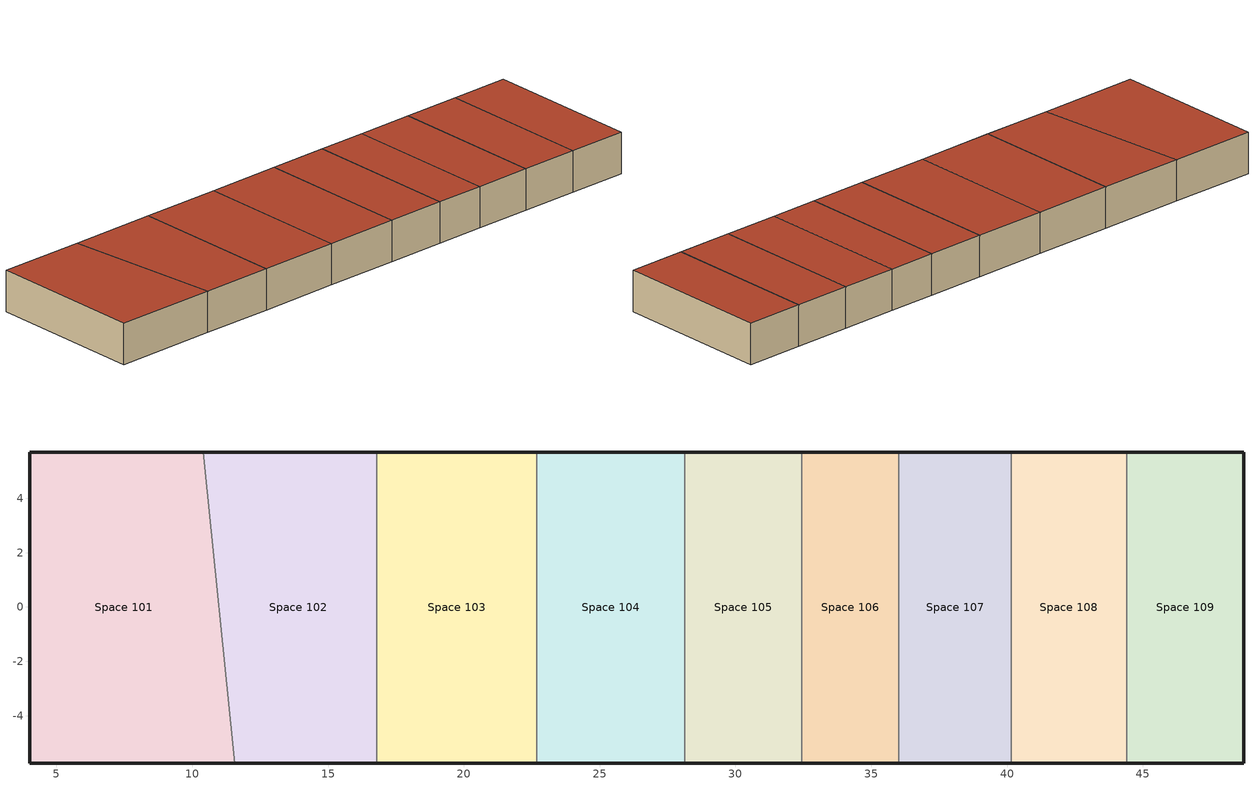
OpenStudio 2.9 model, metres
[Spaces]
Space 101
 floor ground: 10.41,5.71 11.57,-5.74 4.01,-5.74 4.01,5.71 z0
 wall outside: 10.41,5.71 4.01,5.71 4.01,-5.74 11.57,-5.74 z0:3
 wall to Space 102: 11.57,-5.74 10.41,5.71 z0:3
 roof outside: 11.57,-5.74 10.41,5.71 4.01,5.71 4.01,-5.74 z3
Space 102
 floor ground: 16.8,5.71 16.8,-5.74 11.57,-5.74 10.41,5.71 z0
 wall outside: 11.57,-5.74 16.8,-5.74 / 16.8,5.71 10.41,5.71 z0:3
 wall to Space 103: 16.8,-5.74 16.8,5.71 z0:3
 roof outside: 16.8,-5.74 16.8,5.71 10.41,5.71 11.57,-5.74 z3
Space 103
 floor ground: 22.68,5.71 22.68,-5.74 16.8,-5.74 16.8,5.71 z0
 wall outside: 16.8,-5.74 22.68,-5.74 / 22.68,5.71 16.8,5.71 z0:3
 wall to Space 104: 22.68,-5.74 22.68,5.71 z0:3
 roof outside: 22.68,-5.74 22.68,5.71 16.8,5.71 16.8,-5.74 z3
Space 104
 floor ground: 28.12,5.71 28.12,-5.74 22.68,-5.74 22.68,5.71 z0
 wall outside: 22.68,-5.74 28.12,-5.74 / 28.12,5.71 22.68,5.71 z0:3
 wall to Space 105: 28.12,-5.74 28.12,5.71 z0:3
 roof outside: 28.12,-5.74 28.12,5.71 22.68,5.71 22.68,-5.74 z3
Space 105
 floor ground: 32.44,5.71 32.44,-5.74 28.12,-5.74 28.12,5.71 z0
 wall outside: 28.12,-5.74 32.44,-5.74 / 32.44,5.71 28.12,5.71 z0:3
 wall to Space 106: 32.44,-5.74 32.44,5.71 z0:3
 roof outside: 32.44,-5.74 32.44,5.71 28.12,5.71 28.12,-5.74 z3
Space 106
 floor ground: 36.01,5.71 36.01,-5.74 32.44,-5.74 32.44,5.71 z0
 wall outside: 32.44,-5.74 36.01,-5.74 / 36.01,5.71 32.44,5.71 z0:3
 wall to Space 107: 36.01,-5.74 36.01,5.71 z0:3
 roof outside: 36.01,-5.74 36.01,5.71 32.44,5.71 32.44,-5.74 z3
Space 107
 floor ground: 40.16,5.71 40.16,-5.74 36.01,-5.74 36.01,5.71 z0
 wall outside: 36.01,-5.74 40.16,-5.74 / 40.16,5.71 36.01,5.71 z0:3
 wall to Space 108: 40.16,-5.74 40.16,5.71 z0:3
 roof outside: 40.16,-5.74 40.16,5.71 36.01,5.71 36.01,-5.74 z3
Space 108
 floor ground: 44.4,5.71 44.4,-5.74 40.16,-5.74 40.16,5.71 z0
 wall outside: 40.16,-5.74 44.4,-5.74 / 44.4,5.71 40.16,5.71 z0:3
 wall to Space 109: 44.4,-5.74 44.4,5.71 z0:3
 roof outside: 44.4,-5.74 44.4,5.71 40.16,5.71 40.16,-5.74 z3
Space 109
 floor ground: 48.71,5.71 48.71,-5.74 44.4,-5.74 44.4,5.71 z0
 wall outside: 44.4,-5.74 48.71,-5.74 48.71,5.71 44.4,5.71 z0:3
 roof outside: 48.71,-5.74 48.71,5.71 44.4,5.71 44.4,-5.74 z3
[Building]
Building 1: Space Type=189.1-2009 - Office - OpenOffice - CZ4-8; Default Construction Set=189.1-2009 - CZ5 - Office
[Site]
Site 1
[ClimateZones]
Climate Zone Institution Name 1=ASHRAE; Climate Zone Document Name 1=ANSI/ASHRAE Standard 169; Climate Zone Document Year 1=2006; Climate Zone Institution Name 2=CEC; Climate Zone Document Name 2=California Climate Zone Descriptions; Climate Zone Document Year 2=1995
[DefaultConstructionSet]
189.1-2009 - CZ5 - Office: Default Exterior Surface Constructions=Default Surface Constructions 13; Default Interior Surface Constructions=Default Surface Constructions 14; Default Ground Contact Surface Constructions=Default Surface Constructions 15; Default Exterior SubSurface Constructions=Default Sub Surface Constructions 9; Default Interior SubSurface Constructions=Default Sub Surface Constructions 10; Interior Partition Construction=Interior Partition
[DefaultSurfaceConstructions]
Name | Floor Construction | Wall Construction | Roof Ceiling Construction
Default Surface Constructions 13 | ExtSlabCarpet 4in ClimateZone 1-8 | ASHRAE 189.1-2009 ExtWall Mass ClimateZone 5 | ASHRAE 189.1-2009 ExtRoof IEAD ClimateZone 2-5
Default Surface Constructions 14 | Interior Floor | Interior Wall | Interior Ceiling
Default Surface Constructions 15 | ExtSlabCarpet 4in ClimateZone 1-8 | ExtSlabCarpet 4in ClimateZone 1-8 | ExtSlabCarpet 4in ClimateZone 1-8
[Construction]
ExtSlabCarpet 4in ClimateZone 1-8: MAT-CC05 4 HW CONCRETE, CP02 CARPET PAD
Interior Floor: F16 Acoustic tile, F05 Ceiling air space resistance, M11 100mm lightweight concrete
Interior Wall: G01a 19mm gypsum board, F04 Wall air space resistance, G01a 19mm gypsum board
Interior Ceiling: M11 100mm lightweight concrete, F05 Ceiling air space resistance, F16 Acoustic tile
Exterior Door: F08 Metal surface, I01 25mm insulation board
Interior Window: Clear 3mm
Interior Door; Interior Partition: G05 25mm wood
ASHRAE 189.1-2009 ExtRoof IEAD ClimateZone 2-5: Roof Membrane, Roof Insulation [21], Metal Decking
ASHRAE 189.1-2009 ExtWindow ClimateZone 4-5: Theoretical Glass [207]
ASHRAE 189.1-2009 ExtWall Mass ClimateZone 5: 1IN Stucco, 8IN Concrete HW, Wall Insulation [40], 1/2IN Gypsum
[Material] Thermal Absorptance=0.9
Name | Roughness | Thickness {m} | Conductivity {W/m-K} | Density {kg/m3} | Specific Heat {J/kg-K} | Solar Absorptance | Visible Absorptance
MAT-CC05 4 HW CONCRETE | Rough | 0.1016 | 1.311 | 2240 | 836.8 | 0.85 | 0.85
1IN Stucco | Smooth | 0.0253 | 0.6918 | 1858 | 837 | 0.92 | 0.92
8IN Concrete HW | MediumRough | 0.2033 | 1.7296 | 2243 | 837 | 0.65 | 0.65
1/2IN Gypsum | Smooth | 0.0127 | 0.16 | 784.9 | 830 | 0.4 | 0.4
Roof Membrane | VeryRough | 0.0095 | 0.16 | 1121.29 | 1460 | 0.7 | 0.7
Metal Decking | MediumSmooth | 0.0015 | 45.006 | 7680 | 418.4 | 0.6 | 0.6
F16 Acoustic tile | MediumSmooth | 0.0191 | 0.06 | 368 | 590 | 0.3 | 0.3
M11 100mm lightweight concrete | MediumRough | 0.1016 | 0.53 | 1280 | 840 | 0.5 | 0.5
G01a 19mm gypsum board | MediumSmooth | 0.019 | 0.16 | 800 | 1090 | 0.4 | 0.4
F08 Metal surface | Smooth | 0.0008 | 45.28 | 7824 | 500 | 0.7 | 0.7
I01 25mm insulation board | MediumRough | 0.0254 | 0.03 | 43 | 1210 | 0.6 | 0.6
G05 25mm wood | MediumSmooth | 0.0254 | 0.15 | 608 | 1630 | 0.5 | 0.5
Roof Insulation [21] | MediumRough | 0.2105 | 0.049 | 265 | 836.8 | 0.7 | 0.7
Wall Insulation [40] | MediumRough | 0.0794 | 0.0432 | 91 | 837 | 0.5 | 0.5
[Material:NoMass]
CP02 CARPET PAD: Roughness=Smooth; Thermal Resistance {m2-K/W}=0.1; Thermal Absorptance=0.9; Solar Absorptance=0.8; Visible Absorptance=0.8
[Material:AirGap]
Name | Thermal Resistance {m2-K/W}
F05 Ceiling air space resistance | 0.18
F04 Wall air space resistance | 0.15
[DefaultSubSurfaceConstructions]
Name | Fixed Window Construction | Operable Window Construction | Door Construction | Tubular Daylight Dome Construction | Tubular Daylight Diffuser Construction
Default Sub Surface Constructions 9 | ASHRAE 189.1-2009 ExtWindow ClimateZone 4-5 | ASHRAE 189.1-2009 ExtWindow ClimateZone 4-5 | Exterior Door | Interior Window | Interior Window
Default Sub Surface Constructions 10 | Interior Window | Interior Window | Interior Door
[WindowMaterial:Glazing] Optical Data Type=SpectralAverage; Thickness {m}=0.003; Back Side Solar Reflectance at Normal Incidence=0; Back Side Visible Reflectance at Normal Incidence=0; Infrared Transmittance at Normal Incidence=0; Dirt Correction Factor for Solar and Visible Transmittance=1; Solar Diffusing=No
Name | Solar Transmittance at Normal Incidence | Front Side Solar Reflectance at Normal Incidence | Visible Transmittance at Normal Incidence | Front Side Visible Reflectance at Normal Incidence | Front Side Infrared Hemispherical Emissivity | Back Side Infrared Hemispherical Emissivity | Conductivity {W/m-K}
Clear 3mm | 0.837 | 0.075 | 0.898 | 0.081 | 0.84 | 0.84 | 0.9
Theoretical Glass [207] | 0.3311 | 0.6189 | 0.44 | 0.51 | 0.9 | 0.9 | 0.0133
[WindowMaterial:Blind]
Window Material Blind 1: Slat Width {m}=0.025; Slat Separation {m}=0.01875; Front Side Slat Beam Solar Reflectance=0.5; Back Side Slat Beam Solar Reflectance=0.5; Front Side Slat Diffuse Solar Reflectance=0.5; Back Side Slat Diffuse Solar Reflectance=0.5; Slat Beam Visible Transmittance=0
[SpaceType]
189.1-2009 - Office - OpenOffice - CZ4-8: Default Schedule Set=189.1-2009 - Office - OpenOffice - CZ4-8 Schedule Set; Design Specification Outdoor Air Object=189.1-2009 - Office - OpenOffice - CZ4-8 Ventilation; Standards Building Type=Office; Standards Space Type=OpenOffice
[DefaultScheduleSet]
189.1-2009 - Office - OpenOffice - CZ4-8 Schedule Set: Number of People Schedule=Office Work Occ; People Activity Level Schedule=Office Activity; Lighting Schedule=Office Bldg Light; Electric Equipment Schedule=Office Bldg Equip; Infiltration Schedule=Office Infil Quarter On
[Lights:Definition]
189.1-2009 - Office - OpenOffice - CZ4-8 Lights Definition: Design Level Calculation Method=Watts/Area; Watts per Space Floor Area {W/m2}=10.6563
[Lights]
189.1-2009 - Office - OpenOffice - CZ4-8 Lights: Lights Definition=189.1-2009 - Office - OpenOffice - CZ4-8 Lights Definition; Space or SpaceType=189.1-2009 - Office - OpenOffice - CZ4-8
[DesignSpecification:OutdoorAir]
189.1-2009 - Office - OpenOffice - CZ4-8 Ventilation: Outdoor Air Method=Sum; Outdoor Air Flow per Person {m3/s-person}=0.00943895
[People:Definition]
189.1-2009 - Office - OpenOffice - CZ4-8 People Definition: Number of People Calculation Method=People/Area; People per Space Floor Area {person/m2}=0.0565105; Fraction Radiant=0.3
[People]
189.1-2009 - Office - OpenOffice - CZ4-8 People: People Definition=189.1-2009 - Office - OpenOffice - CZ4-8 People Definition; Space or SpaceType=189.1-2009 - Office - OpenOffice - CZ4-8
[SpaceInfiltration:DesignFlowRate]
189.1-2009 - Office - OpenOffice - CZ4-8 Infiltration: Space or SpaceType=189.1-2009 - Office - OpenOffice - CZ4-8; Design Flow Rate Calculation Method=Flow/ExteriorArea; Flow per Exterior Surface Area {m3/s-m2}=0.000226568
[ElectricEquipment:Definition]
189.1-2009 - Office - OpenOffice - CZ4-8 Electric Equipment Definition: Design Level Calculation Method=Watts/Area; Watts per Space Floor Area {W/m2}=7.64238
[ElectricEquipment]
189.1-2009 - Office - OpenOffice - CZ4-8 Electric Equipment: Electric Equipment Definition=189.1-2009 - Office - OpenOffice - CZ4-8 Electric Equipment Definition; Space or SpaceType=189.1-2009 - Office - OpenOffice - CZ4-8
[ShadingControl]
Shading Control 1: Shading Type=InteriorBlind; Shading Device Material=Window Material Blind 1
[BuildingStory] Nominal Floor to Floor Height {m}=3
Name | Nominal Z Coordinate {m}
Building Story 1; Building Story 2; Building Story 4 | 0
Building Story 3 | 3
[Space] Building Story=Building Story 4
Name | Thermal Zone
Space 101 | Thermal Zone 9
Space 102 | Thermal Zone 8
Space 103 | Thermal Zone 7
Space 104 | Thermal Zone 6
Space 105 | Thermal Zone 5
Space 106 | Thermal Zone 3
Space 107 | Thermal Zone 4
Space 108 | Thermal Zone 1
Space 109 | Thermal Zone 2
[ThermalZone] Use Ideal Air Loads=No
Thermal Zone 1; Thermal Zone 2; Thermal Zone 3; Thermal Zone 4; Thermal Zone 5; Thermal Zone 6; Thermal Zone 7; Thermal Zone 8; Thermal Zone 9
[Sizing:Zone] Zone Cooling Design Supply Air Temperature Input Method=SupplyAirTemperature; Zone Cooling Design Supply Air Temperature {C}=14; Zone Cooling Design Supply Air Temperature Difference {deltaC}=11.11; Zone Heating Design Supply Air Temperature Input Method=SupplyAirTemperature; Zone Heating Design Supply Air Temperature {C}=40; Zone Heating Design Supply Air Temperature Difference {deltaC}=11.11; Zone Cooling Design Supply Air Humidity Ratio {kg-H2O/kg-air}=0.0085; Zone Heating Design Supply Air Humidity Ratio {kg-H2O/kg-air}=0.008; Cooling Design Air Flow Method=DesignDay; Heating Design Air Flow Method=DesignDay; Account for Dedicated Outdoor Air System=No; Dedicated Outdoor Air System Control Strategy=NeutralSupplyAir; Dedicated Outdoor Air Low Setpoint Temperature for Design {C}=autosize; Dedicated Outdoor Air High Setpoint Temperature for Design {C}=autosize
Thermal Zone 1; Thermal Zone 2; Thermal Zone 3; Thermal Zone 4; Thermal Zone 5; Thermal Zone 6; Thermal Zone 7; Thermal Zone 8; Thermal Zone 9
[Schedule:Ruleset]
Name | Default Day Schedule | Summer Design Day Schedule | Winter Design Day Schedule
Office Bldg Light | Office Bldg Light Default Schedule | Office Bldg Light Summer Design Day | Office Bldg Light Winter Design Day
Office Activity | Office Activity Default Schedule | Office Activity Summer Design Day | Office Activity Winter Design Day
Office Infil Quarter On | Office Infil Quarter On Default Schedule | Office Infil Quarter On Summer Design Day | Office Infil Quarter On Winter Design Day
Office Bldg Equip | Office Bldg Equip Default Schedule | Office Bldg Equip Summer Design Day | Office Bldg Equip Winter Design Day
Office Work Occ | Office Bldg Occ Default Schedule | Office Bldg Occ Summer Design Day | Office Bldg Occ Winter Design Day
[Schedule:Day]
Office Bldg Light Default Schedule: 5, 0, 0.05, 7, 0, 0.1, 8, 0, 0.3, 17, 0, 0.9, 18, 0, 0.7, 20, 0, 0.5, 22, 0, 0.3, 23, 0, 0.1, 24, 0, 0.05
Office Bldg Light Summer Design Day; Office Infil Quarter On Rule 1 Day Schedule; Office Bldg Equip Summer Design Day: 24, 0, 1
Office Bldg Light Winter Design Day; Office Bldg Equip Winter Design Day; Office Bldg Occ Winter Design Day; Office Bldg Occ Rule 1 Day Schedule: 24, 0, 0
Office Bldg Light Rule 1 Day Schedule: 24, 0, 0.05
Office Bldg Light Rule 2 Day Schedule: 6, 0, 0.05, 8, 0, 0.1, 14, 0, 0.5, 17, 0, 0.15, 24, 0, 0.05
Office Activity Default Schedule; Office Activity Summer Design Day; Office Activity Winter Design Day: 24, 0, 132
Office Infil Quarter On Default Schedule; Office Infil Quarter On Summer Design Day: 6, 0, 1, 22, 0, 0.25, 24, 0, 1
Office Infil Quarter On Winter Design Day; Office Infil Quarter On Rule 2 Day Schedule: 6, 0, 1, 18, 0, 0.25, 24, 0, 1
Office Bldg Equip Default Schedule: 8, 0, 0.4, 12, 0, 0.9, 13, 0, 0.8, 17, 0, 0.9, 18, 0, 0.8, 20, 0, 0.6, 22, 0, 0.5, 24, 0, 0.4
Office Bldg Equip Rule 1 Day Schedule: 24, 0, 0.3
Office Bldg Equip Rule 2 Day Schedule: 6, 0, 0.3, 8, 0, 0.4, 14, 0, 0.5, 17, 0, 0.35, 24, 0, 0.3
Office Bldg Occ Default Schedule: 6, 0, 0, 7, 0, 0.1, 8, 0, 0.2, 12, 0, 0.85, 13, 0, 0.5, 17, 0, 0.85, 18, 0, 0.7, 20, 0, 0.4, 22, 0, 0.1, 24, 0, 0.05
Office Bldg Occ Summer Design Day: 6, 0, 0, 22, 0, 1, 24, 0, 0.05
Office Bldg Occ Rule 2 Day Schedule: 6, 0, 0, 8, 0, 0.1, 14, 0, 0.4, 17, 0, 0.1, 24, 0, 0
[Schedule:Rule] Apply Monday=No; Apply Tuesday=No; Apply Wednesday=No; Apply Thursday=No; Apply Friday=No; Date Specification Type=DateRange; Start Month=1; Start Day=1; End Month=12; End Day=31
Name | Schedule Ruleset | Rule Order | Day Schedule | Apply Sunday | Apply Saturday
Office Bldg Light Rule 1 | Office Bldg Light | 0 | Office Bldg Light Rule 1 Day Schedule | Yes | No
Office Bldg Light Rule 2 | Office Bldg Light | 1 | Office Bldg Light Rule 2 Day Schedule | No | Yes
Office Infil Quarter On Rule 1 | Office Infil Quarter On | 0 | Office Infil Quarter On Rule 1 Day Schedule | Yes | No
Office Infil Quarter On Rule 2 | Office Infil Quarter On | 1 | Office Infil Quarter On Rule 2 Day Schedule | No | Yes
Office Bldg Equip Rule 1 | Office Bldg Equip | 0 | Office Bldg Equip Rule 1 Day Schedule | Yes | No
Office Bldg Equip Rule 2 | Office Bldg Equip | 1 | Office Bldg Equip Rule 2 Day Schedule | No | Yes
Office Work Occ Rule 1 | Office Work Occ | 0 | Office Bldg Occ Rule 1 Day Schedule | Yes | No
Office Work Occ Rule 2 | Office Work Occ | 1 | Office Bldg Occ Rule 2 Day Schedule | No | Yes
